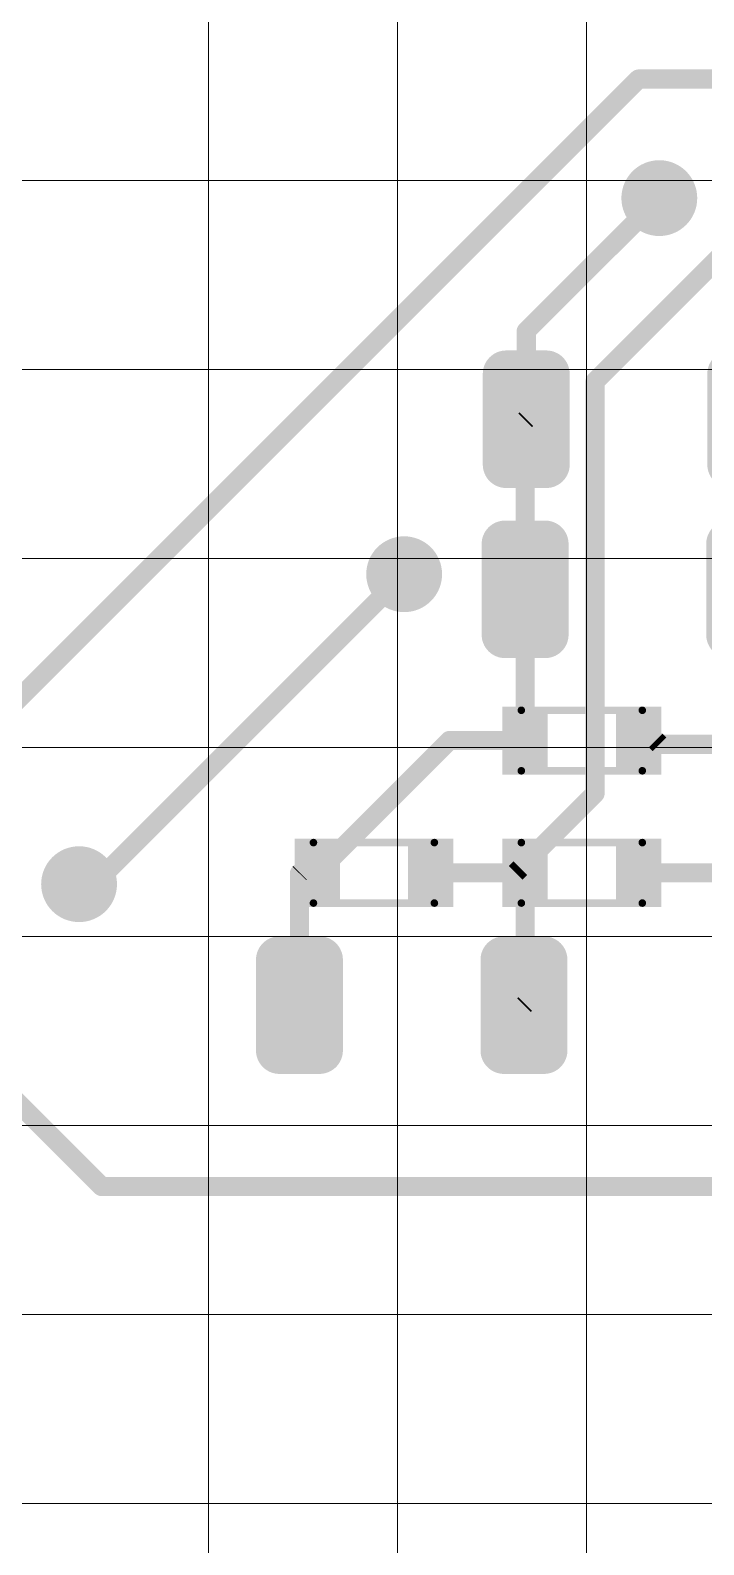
# Model space of a CAD drawing. Extents: x 1996 to 2593, y 74 to 494.
# Drawn here: x 2075.14 to 2084.05, y 351.96 to 371.99 of the extents above; entities that cross this region are included whole.
import ezdxf

# ---------------------------------------------------------------- set-up
doc = ezdxf.new("R2010")
doc.units = 0
doc.header["$MEASUREMENT"] = 0
doc.layers.get('0').update_dxf_attribs({"linetype": 'CONTINUOUS'})
for name, color, linetype in [('BottomSolder', 6, 'CONTINUOUS'), ('KeepOutLayer', 6, 'CONTINUOUS'), ('TopLayer', 1, 'CONTINUOUS')]:
    doc.layers.add(name, color=color, linetype=linetype)

# ---------------------------------------------------------------- blocks, each defined once
blk = doc.blocks.new('CAP3216X125N_17')
at = {"layer": 'TopLayer', "const_width": 0.31049976}
for points in [[(-1.90470028, 0.59948826, 1), (-1.59420052, 0.59948826, 1)], [(-1.37569956, 0.59948826, 1), (-1.0651998, 0.59948826, 1)], [(1.06527092, 0.59948826, 1), (1.37577068, 0.59948826, 1)], [(1.59427164, 0.59948826, 1), (1.9047714, 0.59948826, 1)], [(-1.90470028, -0.59950858, 1), (-1.59420052, -0.59950858, 1)], [(-1.37569956, -0.59950858, 1), (-1.0651998, -0.59950858, 1)], [(1.06527092, -0.59950858, 1), (1.37577068, -0.59950858, 1)], [(1.59427164, -0.59950858, 1), (1.9047714, -0.59950858, 1)]]:
    blk.add_lwpolyline(points, format="xyb", close=True, dxfattribs=at)
at = {"layer": 'TopLayer'}
for points in [[(-1.22044968, -0.91000834), (-1.22044968, 0.9099880199999999), (-1.7494504, -0.91000834), (-1.7494504, 0.9099880199999999)], [(1.74952152, -0.91000834), (1.74952152, 0.9099880199999999), (1.2205208, -0.91000834), (1.2205208, 0.9099880199999999)], [(-0.90994992, -0.59950858), (-0.90994992, 0.59948826), (-2.05995016, -0.59950858), (-2.05995016, 0.59948826)], [(2.06002128, -0.59950858), (2.06002128, 0.59948826), (0.91002104, -0.59950858), (0.91002104, 0.59948826)]]:
    blk.add_solid(points, dxfattribs=at)
blk = doc.blocks.new('CAP3216X125N_19')
at = {"layer": 'TopLayer', "const_width": 0.31049976}
for points in [[(-1.904746, 0.59951366, 1), (-1.59424624, 0.59951366, 1)], [(-1.37574528, 0.59951366, 1), (-1.06524552, 0.59951366, 1)], [(1.0652252, 0.59951366, 1), (1.37572496, 0.59951366, 1)], [(1.59422592, 0.59951366, 1), (1.90472568, 0.59951366, 1)], [(-1.904746, -0.59948318, 1), (-1.59424624, -0.59948318, 1)], [(-1.37574528, -0.59948318, 1), (-1.06524552, -0.59948318, 1)], [(1.0652252, -0.59948318, 1), (1.37572496, -0.59948318, 1)], [(1.59422592, -0.59948318, 1), (1.90472568, -0.59948318, 1)]]:
    blk.add_lwpolyline(points, format="xyb", close=True, dxfattribs=at)
at = {"layer": 'TopLayer'}
for points in [[(-1.2204954, -0.9099829399999999), (-1.2204954, 0.91001342), (-1.74949612, -0.9099829399999999), (-1.74949612, 0.91001342)], [(1.7494758, -0.9099829399999999), (1.7494758, 0.91001342), (1.22047508, -0.9099829399999999), (1.22047508, 0.91001342)], [(-0.90999564, -0.59948318), (-0.90999564, 0.59951366), (-2.05999588, -0.59948318), (-2.05999588, 0.59951366)], [(2.05997556, -0.59948318), (2.05997556, 0.59951366), (0.9099753199999999, -0.59948318), (0.9099753199999999, 0.59951366)]]:
    blk.add_solid(points, dxfattribs=at)
blk = doc.blocks.new('CAP3216X125N_35')
at = {"layer": 'TopLayer', "const_width": 0.31049976}
for points in [[(-1.90472568, 0.59950604, 1), (-1.59422592, 0.59950604, 1)], [(-1.37572496, 0.59950604, 1), (-1.0652252, 0.59950604, 1)], [(1.06524552, 0.59950604, 1), (1.37574528, 0.59950604, 1)], [(1.59424624, 0.59950604, 1), (1.904746, 0.59950604, 1)], [(-1.90472568, -0.5994908, 1), (-1.59422592, -0.5994908, 1)], [(-1.37572496, -0.5994908, 1), (-1.0652252, -0.5994908, 1)], [(1.06524552, -0.5994908, 1), (1.37574528, -0.5994908, 1)], [(1.59424624, -0.5994908, 1), (1.904746, -0.5994908, 1)]]:
    blk.add_lwpolyline(points, format="xyb", close=True, dxfattribs=at)
at = {"layer": 'TopLayer'}
for points in [[(-1.22047508, -0.90999056), (-1.22047508, 0.9100058), (-1.7494758, -0.90999056), (-1.7494758, 0.9100058)], [(1.74949612, -0.90999056), (1.74949612, 0.9100058), (1.2204954, -0.90999056), (1.2204954, 0.9100058)], [(-0.9099753199999999, -0.5994908), (-0.9099753199999999, 0.59950604), (-2.05997556, -0.5994908), (-2.05997556, 0.59950604)], [(2.05999588, -0.5994908), (2.05999588, 0.59950604), (0.90999564, -0.5994908), (0.90999564, 0.59950604)]]:
    blk.add_solid(points, dxfattribs=at)
blk = doc.blocks.new('___0603_70')
at = {"layer": 'KeepOutLayer', "const_width": 0.0999998}
for points in [[(-0.80001364, -0.39997126), (-0.80001364, 0.40002714)], [(-0.80001364, 0.40002714), (0.7999831599999999, 0.40002714)], [(0.7999831599999999, -0.39997126), (0.7999831599999999, 0.40002714)], [(-0.80001364, -0.39997126), (0.7999831599999999, -0.39997126)]]:
    blk.add_lwpolyline(points, dxfattribs=at)
at = {"layer": 'KeepOutLayer', "const_width": 0.0499999}
for points in [[(-0.8250123199999999, 0.40002714, 1), (-0.7750149599999999, 0.40002714, 1)], [(-0.8250123199999999, 0.40002714, 1), (-0.7750149599999999, 0.40002714, 1)], [(0.77498448, 0.40002714, 1), (0.82498184, 0.40002714, 1)], [(0.77498448, 0.40002714, 1), (0.82498184, 0.40002714, 1)], [(-0.8250123199999999, -0.39997126, 1), (-0.7750149599999999, -0.39997126, 1)], [(-0.8250123199999999, -0.39997126, 1), (-0.7750149599999999, -0.39997126, 1)], [(0.77498448, -0.39997126, 1), (0.82498184, -0.39997126, 1)], [(0.77498448, -0.39997126, 1), (0.82498184, -0.39997126, 1)]]:
    blk.add_lwpolyline(points, format="xyb", close=True, dxfattribs=at)
at = {"layer": 'TopLayer'}
for points in [[(-1.05002584, -0.44997116), (-0.45002704, -0.44997116), (-1.05002584, 0.45002704), (-0.45002704, 0.45002704)], [(0.44999656, -0.44997116), (1.04999536, -0.44997116), (0.44999656, 0.45002704), (1.04999536, 0.45002704)]]:
    blk.add_solid(points, dxfattribs=at)
blk = doc.blocks.new('___0603_86')
at = {"layer": 'KeepOutLayer', "const_width": 0.0999998}
for points in [[(-0.7999755399999999, -0.3999992), (-0.7999755399999999, 0.3999992)], [(-0.7999755399999999, 0.3999992), (0.80002126, 0.3999992)], [(0.80002126, -0.3999992), (0.80002126, 0.3999992)], [(-0.7999755399999999, -0.3999992), (0.80002126, -0.3999992)]]:
    blk.add_lwpolyline(points, dxfattribs=at)
at = {"layer": 'KeepOutLayer', "const_width": 0.0499999}
for points in [[(-0.82497422, 0.3999992, 1), (-0.77497686, 0.3999992, 1)], [(-0.82497422, 0.3999992, 1), (-0.77497686, 0.3999992, 1)], [(0.7750225799999999, 0.3999992, 1), (0.82501994, 0.3999992, 1)], [(0.7750225799999999, 0.3999992, 1), (0.82501994, 0.3999992, 1)], [(-0.82497422, -0.3999992, 1), (-0.77497686, -0.3999992, 1)], [(-0.82497422, -0.3999992, 1), (-0.77497686, -0.3999992, 1)], [(0.7750225799999999, -0.3999992, 1), (0.82501994, -0.3999992, 1)], [(0.7750225799999999, -0.3999992, 1), (0.82501994, -0.3999992, 1)]]:
    blk.add_lwpolyline(points, format="xyb", close=True, dxfattribs=at)
at = {"layer": 'TopLayer'}
for points in [[(-1.04998774, -0.4499991), (-0.4499889399999999, -0.4499991), (-1.04998774, 0.4499991), (-0.4499889399999999, 0.4499991)], [(0.45003466, -0.4499991), (1.05003346, -0.4499991), (0.45003466, 0.4499991), (1.05003346, 0.4499991)]]:
    blk.add_solid(points, dxfattribs=at)
blk = doc.blocks.new('___0603_87')
at = {"layer": 'KeepOutLayer', "const_width": 0.0999998}
for points in [[(-0.7999806199999999, -0.3999992), (-0.7999806199999999, 0.3999992)], [(-0.7999806199999999, 0.3999992), (0.80001618, 0.3999992)], [(0.80001618, -0.3999992), (0.80001618, 0.3999992)], [(-0.7999806199999999, -0.3999992), (0.80001618, -0.3999992)]]:
    blk.add_lwpolyline(points, dxfattribs=at)
at = {"layer": 'KeepOutLayer', "const_width": 0.0499999}
for points in [[(-0.8249793, 0.3999992, 1), (-0.77498194, 0.3999992, 1)], [(-0.8249793, 0.3999992, 1), (-0.77498194, 0.3999992, 1)], [(0.7750174999999999, 0.3999992, 1), (0.8250148599999999, 0.3999992, 1)], [(0.7750174999999999, 0.3999992, 1), (0.8250148599999999, 0.3999992, 1)], [(-0.8249793, -0.3999992, 1), (-0.77498194, -0.3999992, 1)], [(-0.8249793, -0.3999992, 1), (-0.77498194, -0.3999992, 1)], [(0.7750174999999999, -0.3999992, 1), (0.8250148599999999, -0.3999992, 1)], [(0.7750174999999999, -0.3999992, 1), (0.8250148599999999, -0.3999992, 1)]]:
    blk.add_lwpolyline(points, format="xyb", close=True, dxfattribs=at)
at = {"layer": 'TopLayer'}
for points in [[(-1.04999282, -0.4499991), (-0.44999402, -0.4499991), (-1.04999282, 0.4499991), (-0.44999402, 0.4499991)], [(0.45002958, -0.4499991), (1.05002838, -0.4499991), (0.45002958, 0.4499991), (1.05002838, 0.4499991)]]:
    blk.add_solid(points, dxfattribs=at)

msp = doc.modelspace()

# ---------------------------------------------------------------- linework, layer by layer
at = {"lineweight": 9}
for p, q in [((2077.5, 397.5), (2077.5, 315.00001016)), ((2080, 397.5), (2080, 317.50000696)), ((2082.5, 397.5), (2082.5, 317.50000696)), ((2137.50001336, 370.00001016), (2037.5000127, 370.00001016)), ((2157.500016565001, 369.9999993438706), (2057.500015905001, 369.9999993438706)), ((2137.50001336, 367.50001016), (2035, 367.50001016)), ((2157.500016565001, 367.4999993438706), (2055.000003205001, 367.4999993438706)), ((2137.50001336, 365.00001016), (2037.5000127, 365.00001016)), ((2157.500016565001, 364.9999993438706), (2057.500015905001, 364.9999993438706)), ((2137.50000033, 362.50001016), (2037.49999967, 362.50001016)), ((2157.500003535001, 362.4999993438706), (2057.500002875001, 362.4999993438706)), ((2137.50001336, 360.00001016), (2037.5000127, 360.00001016)), ((2157.500016565001, 359.9999993438706), (2057.500015905001, 359.9999993438706)), ((2137.50001336, 357.50001016), (2035, 357.50001016)), ((2157.500016565001, 357.4999993438706), (2055.000003205001, 357.4999993438706)), ((2137.50001336, 355.00001016), (2037.5000127, 355.00001016)), ((2157.500016565001, 354.9999993438706), (2057.500015905001, 354.9999993438706)), ((2137.50001336, 352.50001016), (2037.5000127, 352.50001016)), ((2157.500016565001, 352.4999993438706), (2057.500015905001, 352.4999993438706))]:
    msp.add_line(p, q, dxfattribs=at)
at = {"layer": 'BottomSolder', "const_width": 0.5015992}
for points in [[(2083.212810814487, 369.7676265530476, 1), (2083.714410014487, 369.7676265530476, 1)], [(2079.837811214487, 364.7926301530476, 1), (2080.339410414487, 364.7926301530476, 1)], [(2075.537794414487, 360.6926129530476, 1), (2076.039393614487, 360.6926129530476, 1)]]:
    msp.add_lwpolyline(points, format="xyb", close=True, dxfattribs=at)
at = {"layer": 'TopLayer', "const_width": 0.254}
for points in [[(2073.438586014487, 361.5926365530475), (2083.188579214487, 371.3426297530476)], [(2083.188579214487, 371.3426297530476), (2084.438564014487, 371.3426297530476)], [(2081.703644414487, 368.0076605530475), (2083.463610414487, 369.7676265530476)], [(2082.613574014487, 367.3426377530475), (2084.263608814487, 368.9926217530476)], [(2081.703644414487, 366.8426133530475), (2081.703644414487, 368.0076605530475)], [(2082.613574014487, 361.8926105530475), (2082.613574014487, 367.3426377530475)], [(2081.688607614487, 366.8275765530475), (2081.703644414487, 366.8426133530475)], [(2081.688607614487, 364.5926305530475), (2081.688607614487, 366.8275765530475)], [(2077.999003614487, 362.7030229530475), (2080.088610814487, 364.7926301530476)], [(2081.688556814487, 364.5925797530476), (2081.688607614487, 364.5926305530475)], [(2081.688556814487, 362.5926345530475), (2081.688556814487, 364.5925797530476)], [(2075.788594014487, 360.4926133530475), (2077.999003614487, 362.7030229530475)], [(2078.938600414487, 360.8426253530475), (2080.688609614487, 362.5926345530475)], [(2080.688609614487, 362.5926345530475), (2081.461582414487, 362.5926345530475)], [(2083.415604414487, 362.5926345530475), (2083.465591614487, 362.5425965530475)], [(2083.465591614487, 362.5425965530475), (2084.968611214487, 362.5425965530475)], [(2081.563588814487, 360.8426253530475), (2082.613574014487, 361.8926105530475)], [(2081.563588814487, 360.8426253530475), (2082.613574014487, 361.8926105530475)], [(2081.626098214487, 360.9051347530475), (2082.613574014487, 361.8926105530475)], [(2081.563588814487, 360.8426253530475), (2081.626098214487, 360.9051347530475)], [(2078.703599614487, 360.8345481530475), (2078.711626014487, 360.8426253530475)], [(2078.703599614487, 359.0926161530476), (2078.703599614487, 360.8345481530475)], [(2080.438622814487, 360.8426253530475), (2081.563588814487, 360.8426253530475)], [(2081.563588814487, 360.8426253530475), (2081.688607614487, 360.8426253530475)], [(2081.688607614487, 359.1076529530475), (2081.688607614487, 360.8426253530475)], [(2083.188630014487, 360.8426253530475), (2084.818598814487, 360.8426253530475)], [(2081.673570814487, 359.0926161530476), (2081.688607614487, 359.1076529530475)], [(2074.088572014487, 358.6926169530475), (2076.088618814487, 356.6926209530475)], [(2076.088618814487, 356.6926209530475), (2084.968611214487, 356.6926209530475)]]:
    msp.add_lwpolyline(points, dxfattribs=at)
at = {"layer": 'TopLayer'}
for points, const_width in [([(2083.125079214487, 371.3426297530476, 1), (2083.252079214487, 371.3426297530476, 1)], 0.127), ([(2083.125079214487, 371.3426297530476, 1), (2083.252079214487, 371.3426297530476, 1)], 0.127), ([(2083.263610814487, 369.7676265530476, 1), (2083.663610014487, 369.7676265530476, 1)], 0.3999992), ([(2083.400110414487, 369.7676265530476, 1), (2083.527110414487, 369.7676265530476, 1)], 0.127), ([(2081.640144414487, 368.0076605530475, 1), (2081.767144414487, 368.0076605530475, 1)], 0.127), ([(2081.640144414487, 368.0076605530475, 1), (2081.767144414487, 368.0076605530475, 1)], 0.127), ([(2082.550074014487, 367.3426377530475, 1), (2082.677074014487, 367.3426377530475, 1)], 0.127), ([(2082.550074014487, 367.3426377530475, 1), (2082.677074014487, 367.3426377530475, 1)], 0.127), ([(2081.625107614487, 366.8275765530475, 1), (2081.752107614487, 366.8275765530475, 1)], 0.127), ([(2081.625107614487, 366.8275765530475, 1), (2081.752107614487, 366.8275765530475, 1)], 0.127), ([(2081.640144414487, 366.8426133530475, 1), (2081.767144414487, 366.8426133530475, 1)], 0.127), ([(2081.640144414487, 366.8426133530475, 1), (2081.767144414487, 366.8426133530475, 1)], 0.127), ([(2079.888611214487, 364.7926301530476, 1), (2080.288610414487, 364.7926301530476, 1)], 0.3999992), ([(2080.025110814487, 364.7926301530476, 1), (2080.152110814487, 364.7926301530476, 1)], 0.127), ([(2081.625056814487, 364.5925797530476, 1), (2081.752056814487, 364.5925797530476, 1)], 0.127), ([(2081.625056814487, 364.5925797530476, 1), (2081.752056814487, 364.5925797530476, 1)], 0.127), ([(2081.625107614487, 364.5926305530475, 1), (2081.752107614487, 364.5926305530475, 1)], 0.127), ([(2081.625107614487, 364.5926305530475, 1), (2081.752107614487, 364.5926305530475, 1)], 0.127), ([(2077.935503614487, 362.7030229530475, 1), (2078.062503614487, 362.7030229530475, 1)], 0.127), ([(2077.935503614487, 362.7030229530475, 1), (2078.062503614487, 362.7030229530475, 1)], 0.127), ([(2080.625109614487, 362.5926345530475, 1), (2080.752109614487, 362.5926345530475, 1)], 0.127), ([(2080.625109614487, 362.5926345530475, 1), (2080.752109614487, 362.5926345530475, 1)], 0.127), ([(2081.398082414487, 362.5926345530475, 1), (2081.525082414487, 362.5926345530475, 1)], 0.127), ([(2081.625056814487, 362.5926345530475, 1), (2081.752056814487, 362.5926345530475, 1)], 0.127), ([(2083.352104414487, 362.5926345530475, 1), (2083.479104414487, 362.5926345530475, 1)], 0.127), ([(2083.402091614487, 362.5425965530475, 1), (2083.529091614487, 362.5425965530475, 1)], 0.127), ([(2083.402091614487, 362.5425965530475, 1), (2083.529091614487, 362.5425965530475, 1)], 0.127), ([(2082.550074014487, 361.8926105530475, 1), (2082.677074014487, 361.8926105530475, 1)], 0.127), ([(2082.550074014487, 361.8926105530475, 1), (2082.677074014487, 361.8926105530475, 1)], 0.127), ([(2082.550074014487, 361.8926105530475, 1), (2082.677074014487, 361.8926105530475, 1)], 0.127), ([(2082.550074014487, 361.8926105530475, 1), (2082.677074014487, 361.8926105530475, 1)], 0.127), ([(2075.588594414487, 360.6926129530476, 1), (2075.988593614487, 360.6926129530476, 1)], 0.3999992), ([(2081.562598214487, 360.9051347530475, 1), (2081.689598214487, 360.9051347530475, 1)], 0.127), ([(2081.562598214487, 360.9051347530475, 1), (2081.689598214487, 360.9051347530475, 1)], 0.127), ([(2078.640099614487, 360.8345481530475, 1), (2078.767099614487, 360.8345481530475, 1)], 0.127), ([(2078.640099614487, 360.8345481530475, 1), (2078.767099614487, 360.8345481530475, 1)], 0.127), ([(2078.648126014487, 360.8426253530475, 1), (2078.775126014487, 360.8426253530475, 1)], 0.127), ([(2078.875100414487, 360.8426253530475, 1), (2079.002100414487, 360.8426253530475, 1)], 0.127), ([(2080.375122814487, 360.8426253530475, 1), (2080.502122814487, 360.8426253530475, 1)], 0.127), ([(2081.500088814487, 360.8426253530475, 1), (2081.627088814487, 360.8426253530475, 1)], 0.127), ([(2081.500088814487, 360.8426253530475, 1), (2081.627088814487, 360.8426253530475, 1)], 0.127), ([(2081.500088814487, 360.8426253530475, 1), (2081.627088814487, 360.8426253530475, 1)], 0.127), ([(2081.500088814487, 360.8426253530475, 1), (2081.627088814487, 360.8426253530475, 1)], 0.127), ([(2081.500088814487, 360.8426253530475, 1), (2081.627088814487, 360.8426253530475, 1)], 0.127), ([(2081.625107614487, 360.8426253530475, 1), (2081.752107614487, 360.8426253530475, 1)], 0.127), ([(2081.625107614487, 360.8426253530475, 1), (2081.752107614487, 360.8426253530475, 1)], 0.127), ([(2083.125130014487, 360.8426253530475, 1), (2083.252130014487, 360.8426253530475, 1)], 0.127), ([(2075.725094014487, 360.4926133530475, 1), (2075.852094014487, 360.4926133530475, 1)], 0.127), ([(2078.640099614487, 359.0926161530476, 1), (2078.767099614487, 359.0926161530476, 1)], 0.127), ([(2081.610070814487, 359.0926161530476, 1), (2081.737070814487, 359.0926161530476, 1)], 0.127), ([(2081.625107614487, 359.1076529530475, 1), (2081.752107614487, 359.1076529530475, 1)], 0.127), ([(2081.625107614487, 359.1076529530475, 1), (2081.752107614487, 359.1076529530475, 1)], 0.127), ([(2076.025118814487, 356.6926209530475, 1), (2076.152118814487, 356.6926209530475, 1)], 0.127), ([(2076.025118814487, 356.6926209530475, 1), (2076.152118814487, 356.6926209530475, 1)], 0.127)]:
    msp.add_lwpolyline(points, format="xyb", close=True, dxfattribs=dict(at, const_width=const_width))

# ---------------------------------------------------------------- block references
for name, p in [('CAP3216X125N_17', (2083.188594454487, 366.8426235130475)), ('CAP3216X125N_19', (2083.173603374487, 364.5926153130476)), ('___0603_70', (2082.438583254487, 362.5926066130475)), ('___0603_87', (2079.688593834487, 360.8426253530475)), ('___0603_86', (2082.438595954487, 360.8426253530475))]:
    msp.add_blockref(name, p)
at = {"rotation": 180}
msp.add_blockref('CAP3216X125N_35', (2080.188595374487, 359.0926237730475), dxfattribs=at)

doc.saveas('drawing.dxf')
